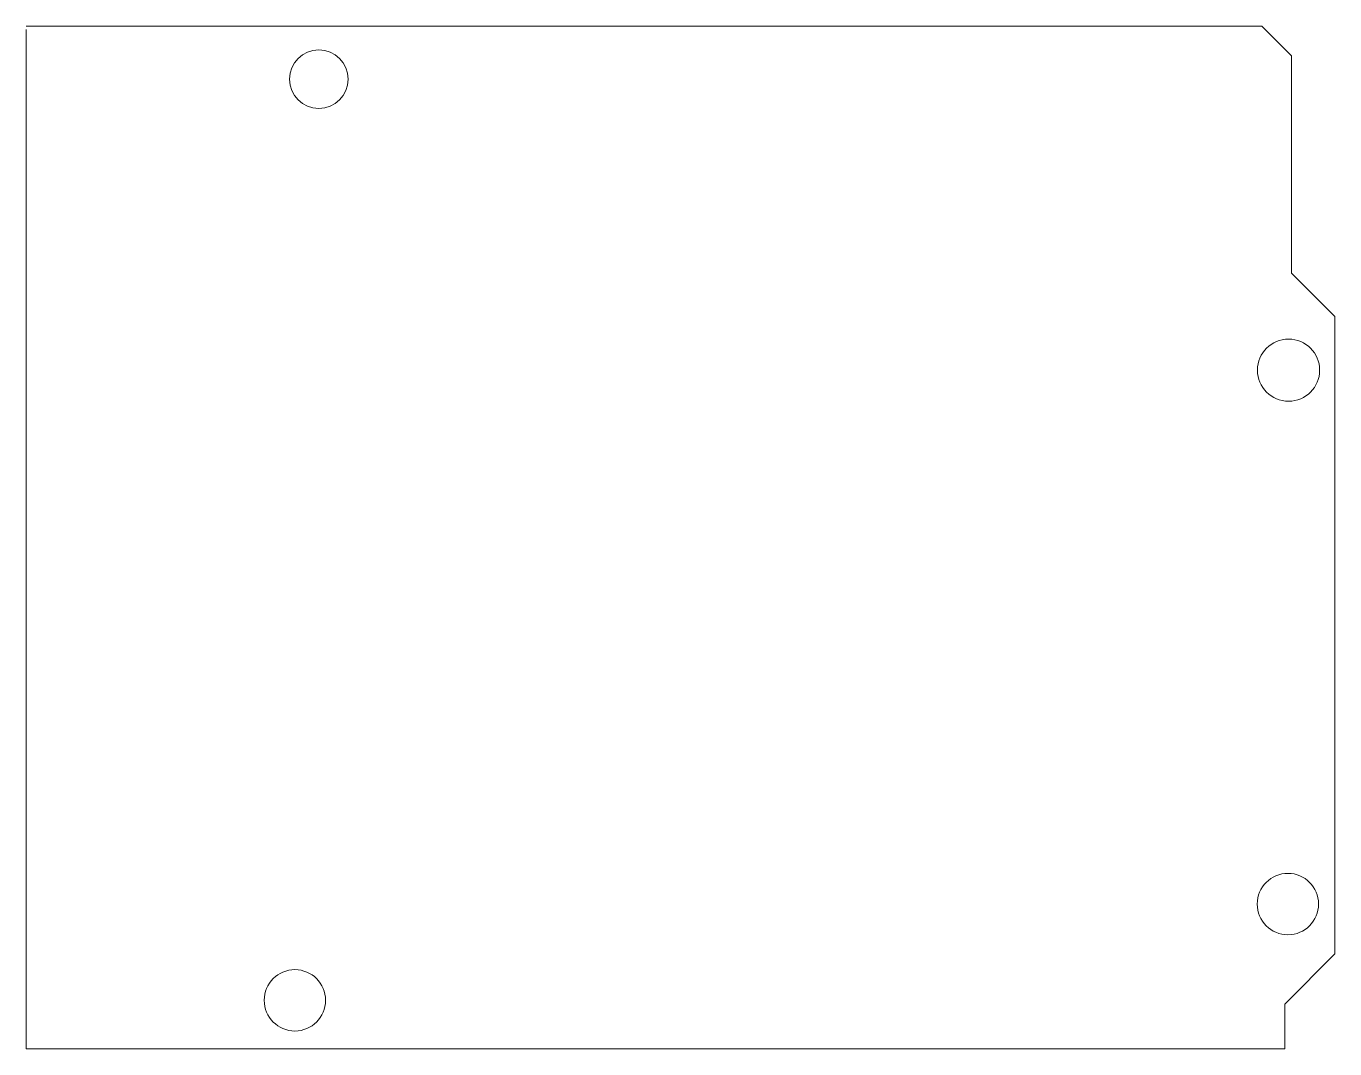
# Model space of a CAD drawing. Header units: inches. Extents: x 130.9 to 161.3, y -118.5 to -94.7.
import ezdxf

# ---------------------------------------------------------------- set-up
doc = ezdxf.new("R2010")
doc.units = ezdxf.units.IN
doc.header["$MEASUREMENT"] = 0
doc.layers.add('Livello 1', color=7, linetype='Continuous')

msp = doc.modelspace()

# ---------------------------------------------------------------- linework, layer by layer
at = {"layer": 'Livello 1', "color": 250, "lineweight": 9}
msp.add_lwpolyline([(130.862, -94.662), (159.635, -94.662), (160.325, -95.351), (160.325, -100.41), (161.336, -101.422), (161.336, -116.26), (160.171, -117.425), (160.171, -118.468), (130.862, -118.468), (130.862, -94.738)], dxfattribs=at)
for points in [[(138.361, -95.897), (138.361, -96.274), (138.055, -96.58), (137.677, -96.58), (137.3, -96.58), (136.993, -96.274), (136.993, -95.897), (136.993, -95.519), (137.3, -95.213), (137.677, -95.213), (138.055, -95.213), (138.361, -95.519), (138.361, -95.897)], [(160.983, -102.669), (160.983, -103.069), (160.659, -103.393), (160.259, -103.393), (159.859, -103.393), (159.535, -103.069), (159.535, -102.669), (159.535, -102.269), (159.859, -101.945), (160.259, -101.945), (160.659, -101.945), (160.983, -102.269), (160.983, -102.669)], [(160.957, -115.097), (160.957, -115.492), (160.638, -115.812), (160.243, -115.812), (159.849, -115.812), (159.529, -115.492), (159.529, -115.097), (159.529, -114.703), (159.849, -114.383), (160.243, -114.383), (160.638, -114.383), (160.957, -114.703), (160.957, -115.097)], [(137.833, -117.339), (137.833, -117.733), (137.514, -118.053), (137.119, -118.053), (136.725, -118.053), (136.405, -117.733), (136.405, -117.339), (136.405, -116.944), (136.725, -116.625), (137.119, -116.625), (137.514, -116.625), (137.833, -116.944), (137.833, -117.339)]]:
    msp.add_open_spline(points, degree=3, knots=[0, 0, 0, 0, 1, 1, 1, 2, 2, 2, 3, 3, 3, 4, 4, 4, 4], dxfattribs=at)

doc.saveas('drawing.dxf')
